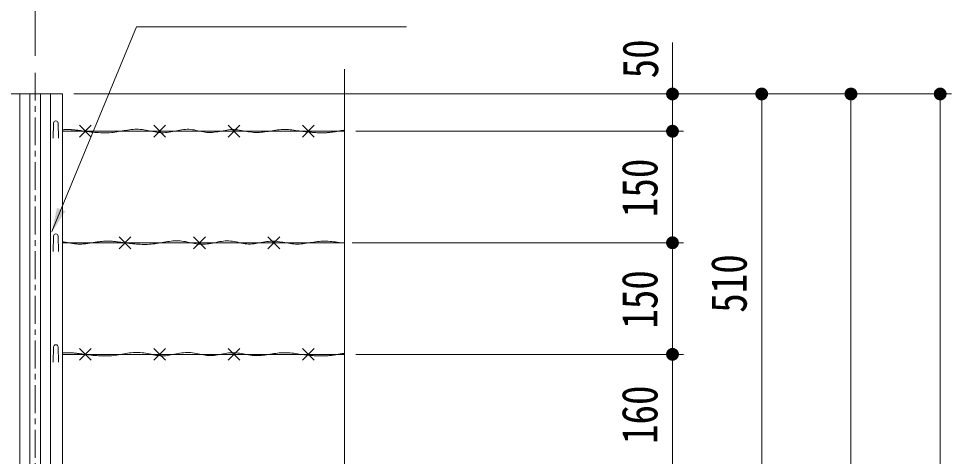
# Model space of a CAD drawing. Units: millimetres, scale not verified. Extents: x -4455 to 4455, y -3150 to 3150.
# Drawn here: x -1515 to -261, y 1065 to 1653 of the extents above; entities that cross this region are included whole.
import ezdxf
from ezdxf.enums import TextEntityAlignment as Align

# ---------------------------------------------------------------- set-up
doc = ezdxf.new("R2010")
doc.units = ezdxf.units.MM
doc.header["$LTSCALE"] = 30
doc.linetypes.add('USER1', pattern=[2, 1.25, -0.25, 0.25, -0.25])
doc.linetypes.add('USER4', pattern=[1.125, 0.75, -0.125, 0.125, -0.125])
for name, color, linetype, lineweight in [('0-0_D-STR-TXT', 3, 'Continuous', 13), ('0-1_D-STR2', 2, 'Continuous', 13), ('0-2_D-STR1', 1, 'Continuous', 18), ('0-3_D-STR-DIM', 1, 'Continuous', 18), ('0-4_D-BMK', 2, 'USER4', 13), ('0-B_SUNPOU', 1, 'Continuous', 18)]:
    doc.layers.add(name, color=color, linetype=linetype, lineweight=lineweight)
doc.styles.add('ＭＳ ゴシック', font='')
doc.styles.get('ＭＳ ゴシック').set_extended_font_data('MS Gothic')

# ---------------------------------------------------------------- blocks, each defined once
blk = doc.blocks.new('M1')
at = {"layer": '0-B_SUNPOU'}
blk.add_line((-7.5, 0), (-57.86, 0), dxfattribs=at)
for points in [[(0, 0), (-7.5, 0), (-7.44, 0.94)], [(0, 0), (-7.44, -0.94), (-7.5, 0)], [(0, 0), (-7.44, 0.94), (-7.26, 1.87)], [(0, 0), (-7.26, -1.87), (-7.44, -0.94)], [(0, 0), (-7.26, 1.87), (-6.97, 2.76)], [(0, 0), (-6.97, -2.76), (-7.26, -1.87)], [(0, 0), (-6.97, 2.76), (-6.57, 3.61)], [(0, 0), (-6.57, -3.61), (-6.97, -2.76)], [(0, 0), (-6.57, 3.61), (-6.07, 4.41)], [(0, 0), (-6.07, -4.41), (-6.57, -3.61)], [(0, 0), (-6.07, 4.41), (-5.47, 5.13)], [(0, 0), (-5.47, -5.13), (-6.07, -4.41)], [(0, 0), (-5.47, 5.13), (-4.78, 5.78)], [(0, 0), (-4.78, -5.78), (-5.47, -5.13)], [(0, 0), (-4.78, 5.78), (-4.02, 6.33)], [(0, 0), (-4.02, -6.33), (-4.78, -5.78)], [(0, 0), (-4.02, 6.33), (-3.19, 6.79)], [(0, 0), (-3.19, -6.79), (-4.02, -6.33)], [(0, 0), (-3.19, 6.79), (-2.32, 7.13)], [(0, 0), (-2.32, -7.13), (-3.19, -6.79)], [(0, 0), (-2.32, 7.13), (-1.41, 7.37)], [(0, 0), (-1.41, -7.37), (-2.32, -7.13)], [(0, 0), (-1.41, 7.37), (-0.47, 7.49)], [(0, 0), (-0.47, -7.49), (-1.41, -7.37)], [(0, 0), (-0.47, 7.49), (0.47, 7.49)], [(0, 0), (0.47, -7.49), (-0.47, -7.49)], [(0, 0), (0.47, 7.49), (1.41, 7.37)], [(0, 0), (1.41, 7.37), (2.32, 7.13)], [(0, 0), (2.32, 7.13), (3.19, 6.79)], [(0, 0), (3.19, 6.79), (4.02, 6.33)], [(0, 0), (4.02, 6.33), (4.78, 5.78)], [(0, 0), (4.78, 5.78), (5.47, 5.13)], [(0, 0), (5.47, 5.13), (6.07, 4.41)], [(0, 0), (6.07, 4.41), (6.57, 3.61)], [(0, 0), (6.57, 3.61), (6.97, 2.76)], [(0, 0), (6.97, 2.76), (7.26, 1.87)], [(0, 0), (7.26, 1.87), (7.44, 0.94)], [(0, 0), (7.44, 0.94), (7.5, 0)], [(0, 0), (1.41, -7.37), (0.47, -7.49)], [(0, 0), (2.32, -7.13), (1.41, -7.37)], [(0, 0), (3.19, -6.79), (2.32, -7.13)], [(0, 0), (4.02, -6.33), (3.19, -6.79)], [(0, 0), (4.78, -5.78), (4.02, -6.33)], [(0, 0), (5.47, -5.13), (4.78, -5.78)], [(0, 0), (6.07, -4.41), (5.47, -5.13)], [(0, 0), (6.57, -3.61), (6.07, -4.41)], [(0, 0), (6.97, -2.76), (6.57, -3.61)], [(0, 0), (7.26, -1.87), (6.97, -2.76)], [(0, 0), (7.44, -0.94), (7.26, -1.87)], [(0, 0), (7.5, 0), (7.44, -0.94)]]:
    blk.add_solid(points, dxfattribs=at)

msp = doc.modelspace()

# ---------------------------------------------------------------- linework, layer by layer
at = {"layer": '0-0_D-STR-TXT', "color": 7, "lineweight": 9}
msp.add_lwpolyline([(-993.49, 1642.36), (-1356.87, 1642.36), (-1470.43, 1366.99)], dxfattribs=at)
at = {"layer": '0-0_D-STR-TXT', "color": 7}
msp.add_solid([(-1471.3, 1364.87), (-1463.69, 1399.05), (-1452.61, 1394.48)], dxfattribs=at)
at = {"layer": '0-1_D-STR2'}
msp.add_line((-1456.51, 1552.11), (-1529.51, 1552.11), dxfattribs=at)
at = {"layer": '0-1_D-STR2', "color": 1}
for p, q in [((-1433.63, 1509.94), (-1417.77, 1494.08)), ((-1417.77, 1509.94), (-1433.63, 1494.08)), ((-1333.63, 1509.94), (-1317.77, 1494.08)), ((-1317.77, 1509.94), (-1333.63, 1494.08)), ((-1233.63, 1509.94), (-1217.77, 1494.08)), ((-1217.77, 1509.94), (-1233.63, 1494.08)), ((-1133.63, 1509.94), (-1117.77, 1494.08)), ((-1117.77, 1509.94), (-1133.63, 1494.08)), ((-1456.51, 1502.01), (-1076.85, 1502.01)), ((-1380.05, 1359.94), (-1364.19, 1344.08)), ((-1364.19, 1359.94), (-1380.05, 1344.08)), ((-1280.05, 1359.94), (-1264.19, 1344.08)), ((-1264.19, 1359.94), (-1280.05, 1344.08)), ((-1180.05, 1359.94), (-1164.19, 1344.08)), ((-1164.19, 1359.94), (-1180.05, 1344.08)), ((-1456.51, 1352.01), (-1076.85, 1352.01)), ((-1433.63, 1209.94), (-1417.77, 1194.08)), ((-1417.77, 1209.94), (-1433.63, 1194.08)), ((-1333.63, 1209.94), (-1317.77, 1194.08)), ((-1317.77, 1209.94), (-1333.63, 1194.08)), ((-1233.63, 1209.94), (-1217.77, 1194.08)), ((-1217.77, 1209.94), (-1233.63, 1194.08)), ((-1133.63, 1209.94), (-1117.77, 1194.08)), ((-1117.77, 1209.94), (-1133.63, 1194.08)), ((-1456.51, 1202.01), (-1076.85, 1202.01))]:
    msp.add_line(p, q, dxfattribs=at)
for points in [[(-1450.09, 1504.26), (-1450.68, 1504.25), (-1451.26, 1504.24), (-1451.84, 1504.23), (-1452.43, 1504.2), (-1453.01, 1504.18), (-1453.59, 1504.15), (-1454.18, 1504.11), (-1454.76, 1504.07), (-1455.34, 1504.03), (-1455.93, 1503.98), (-1456.51, 1503.93)], [(-1427.32, 1502.01), (-1427.91, 1502.1), (-1428.49, 1502.18), (-1429.08, 1502.27), (-1429.66, 1502.36), (-1430.24, 1502.45), (-1430.83, 1502.53), (-1431.41, 1502.62), (-1432, 1502.7), (-1432.58, 1502.79), (-1433.16, 1502.87), (-1433.75, 1502.95), (-1434.33, 1503.03), (-1434.91, 1503.11), (-1435.5, 1503.19), (-1436.08, 1503.26), (-1436.67, 1503.33), (-1437.25, 1503.41), (-1437.83, 1503.48), (-1438.42, 1503.54), (-1439, 1503.61), (-1439.59, 1503.67), (-1440.17, 1503.73), (-1440.75, 1503.79), (-1441.34, 1503.84), (-1441.92, 1503.9), (-1442.5, 1503.95), (-1443.09, 1503.99), (-1443.67, 1504.03), (-1444.26, 1504.07), (-1444.84, 1504.11), (-1445.42, 1504.14), (-1446.01, 1504.17), (-1446.59, 1504.19), (-1447.17, 1504.22), (-1447.76, 1504.23), (-1448.34, 1504.24), (-1448.92, 1504.25), (-1449.51, 1504.26), (-1450.09, 1504.26)], [(-1419.98, 1501.17), (-1422.43, 1501.44), (-1424.87, 1501.72), (-1427.32, 1502.01)], [(-1325.05, 1500.09), (-1327.48, 1500.33), (-1329.9, 1500.66), (-1332.32, 1501.07), (-1334.74, 1501.54), (-1337.16, 1502.03), (-1339.58, 1502.54), (-1342, 1503.04), (-1344.42, 1503.51), (-1346.84, 1503.92), (-1349.27, 1504.26), (-1351.69, 1504.51), (-1354.11, 1504.64), (-1356.54, 1504.66), (-1358.97, 1504.59), (-1361.39, 1504.42), (-1363.82, 1504.18), (-1366.25, 1503.88), (-1368.69, 1503.53), (-1371.12, 1503.15), (-1373.55, 1502.74), (-1375.99, 1502.31), (-1378.42, 1501.89), (-1380.86, 1501.48), (-1383.3, 1501.09), (-1385.74, 1500.74), (-1388.18, 1500.44), (-1390.62, 1500.2), (-1393.07, 1500.02), (-1395.51, 1499.91), (-1397.95, 1499.85), (-1400.4, 1499.85), (-1402.84, 1499.89), (-1405.29, 1499.98), (-1407.74, 1500.1), (-1410.18, 1500.26), (-1412.63, 1500.46), (-1415.08, 1500.68), (-1417.53, 1500.92), (-1419.98, 1501.17)], [(-1230.42, 1504.09), (-1232.86, 1503.87), (-1235.29, 1503.56), (-1237.72, 1503.17), (-1240.15, 1502.73), (-1242.58, 1502.27), (-1245.02, 1501.81), (-1247.45, 1501.37), (-1249.88, 1500.98), (-1252.31, 1500.65), (-1254.73, 1500.42), (-1257.16, 1500.3), (-1259.58, 1500.32), (-1262.01, 1500.49), (-1264.43, 1500.78), (-1266.85, 1501.17), (-1269.27, 1501.64), (-1271.69, 1502.14), (-1274.11, 1502.66), (-1276.53, 1503.17), (-1278.95, 1503.64), (-1281.37, 1504.04), (-1283.79, 1504.34), (-1286.21, 1504.53), (-1288.63, 1504.57), (-1291.06, 1504.47), (-1293.49, 1504.25), (-1295.91, 1503.93), (-1298.34, 1503.54), (-1300.77, 1503.09), (-1303.2, 1502.6), (-1305.63, 1502.1), (-1308.06, 1501.61), (-1310.49, 1501.15), (-1312.92, 1500.73), (-1315.35, 1500.38), (-1317.78, 1500.12), (-1320.21, 1499.98), (-1322.63, 1499.96), (-1325.05, 1500.09)], [(-1135.47, 1502.01), (-1137.91, 1502.37), (-1140.36, 1502.73), (-1142.8, 1503.07), (-1145.24, 1503.39), (-1147.68, 1503.67), (-1150.12, 1503.9), (-1152.56, 1504.08), (-1155, 1504.2), (-1157.44, 1504.26), (-1159.87, 1504.23), (-1162.31, 1504.11), (-1164.75, 1503.92), (-1167.19, 1503.66), (-1169.63, 1503.34), (-1172.06, 1502.98), (-1174.5, 1502.6), (-1176.94, 1502.2), (-1179.37, 1501.81), (-1181.81, 1501.43), (-1184.24, 1501.08), (-1186.68, 1500.78), (-1189.11, 1500.53), (-1191.54, 1500.36), (-1193.97, 1500.27), (-1196.41, 1500.28), (-1198.84, 1500.4), (-1201.27, 1500.63), (-1203.7, 1500.94), (-1206.13, 1501.32), (-1208.56, 1501.74), (-1210.98, 1502.18), (-1213.41, 1502.62), (-1215.84, 1503.05), (-1218.27, 1503.44), (-1220.7, 1503.77), (-1223.13, 1504.02), (-1225.56, 1504.17), (-1227.99, 1504.2), (-1230.42, 1504.09)], [(-1122.55, 1500.61), (-1123.72, 1500.72), (-1124.9, 1500.84), (-1126.07, 1500.96), (-1127.25, 1501.08), (-1128.42, 1501.21), (-1129.6, 1501.33), (-1130.77, 1501.47), (-1131.95, 1501.6), (-1133.12, 1501.74), (-1134.3, 1501.87), (-1135.47, 1502.01)], [(-1076.85, 1503.53), (-1078.02, 1503.35), (-1079.19, 1503.16), (-1080.36, 1502.97), (-1081.52, 1502.77), (-1082.69, 1502.56), (-1083.86, 1502.36), (-1085.03, 1502.16), (-1086.2, 1501.95), (-1087.37, 1501.75), (-1088.54, 1501.55), (-1089.71, 1501.36), (-1090.88, 1501.18), (-1092.05, 1501), (-1093.22, 1500.83), (-1094.39, 1500.67), (-1095.56, 1500.52), (-1096.73, 1500.39), (-1097.91, 1500.27), (-1099.08, 1500.17), (-1100.25, 1500.08), (-1101.42, 1500.01), (-1102.59, 1499.95), (-1103.77, 1499.9), (-1104.94, 1499.87), (-1106.11, 1499.85), (-1107.28, 1499.84), (-1108.46, 1499.84), (-1109.63, 1499.86), (-1110.81, 1499.88), (-1111.98, 1499.92), (-1113.15, 1499.96), (-1114.33, 1500.02), (-1115.5, 1500.08), (-1116.68, 1500.15), (-1117.85, 1500.23), (-1119.02, 1500.32), (-1120.2, 1500.41), (-1121.37, 1500.51), (-1122.55, 1500.61)], [(-1271.47, 1350.09), (-1273.89, 1350.33), (-1276.32, 1350.66), (-1278.74, 1351.07), (-1281.16, 1351.54), (-1283.58, 1352.03), (-1286, 1352.54), (-1288.42, 1353.04), (-1290.84, 1353.51), (-1293.26, 1353.92), (-1295.68, 1354.26), (-1298.1, 1354.51), (-1300.53, 1354.64), (-1302.95, 1354.66), (-1305.38, 1354.59), (-1307.81, 1354.42), (-1310.24, 1354.18), (-1312.67, 1353.88), (-1315.1, 1353.53), (-1317.53, 1353.15), (-1319.97, 1352.74), (-1322.4, 1352.31), (-1324.84, 1351.89), (-1327.28, 1351.48), (-1329.72, 1351.09), (-1332.16, 1350.74), (-1334.6, 1350.44), (-1337.04, 1350.2), (-1339.48, 1350.02), (-1341.92, 1349.91), (-1344.37, 1349.85), (-1346.81, 1349.85), (-1349.26, 1349.89), (-1351.71, 1349.98), (-1354.15, 1350.1), (-1356.6, 1350.26), (-1359.05, 1350.46), (-1361.5, 1350.68), (-1363.94, 1350.92), (-1366.39, 1351.17)], [(-1427.6, 1350.51), (-1428.98, 1350.41), (-1430.36, 1350.33), (-1431.73, 1350.28), (-1433.11, 1350.26), (-1434.49, 1350.27), (-1435.87, 1350.32), (-1437.24, 1350.41), (-1438.62, 1350.53), (-1440, 1350.68), (-1441.37, 1350.86), (-1442.75, 1351.06), (-1444.13, 1351.27), (-1445.5, 1351.5), (-1446.88, 1351.75), (-1448.25, 1351.99), (-1449.63, 1352.25), (-1451.01, 1352.5), (-1452.38, 1352.75), (-1453.76, 1352.99), (-1455.13, 1353.22), (-1456.51, 1353.43)], [(-1373.74, 1352.01), (-1375.12, 1352.22), (-1376.51, 1352.42), (-1377.89, 1352.63), (-1379.27, 1352.82), (-1380.65, 1353.02), (-1382.03, 1353.2), (-1383.42, 1353.38), (-1384.8, 1353.54), (-1386.18, 1353.69), (-1387.56, 1353.83), (-1388.95, 1353.95), (-1390.33, 1354.05), (-1391.71, 1354.13), (-1393.09, 1354.2), (-1394.47, 1354.24), (-1395.86, 1354.26), (-1397.24, 1354.25), (-1398.62, 1354.21), (-1400, 1354.15), (-1401.38, 1354.06), (-1402.76, 1353.94), (-1404.14, 1353.8), (-1405.53, 1353.65), (-1406.91, 1353.47), (-1408.29, 1353.28), (-1409.67, 1353.08), (-1411.05, 1352.87), (-1412.43, 1352.65), (-1413.81, 1352.43), (-1415.19, 1352.2), (-1416.57, 1351.98), (-1417.95, 1351.76), (-1419.33, 1351.54), (-1420.71, 1351.34), (-1422.08, 1351.14), (-1423.46, 1350.96), (-1424.84, 1350.79), (-1426.22, 1350.64), (-1427.6, 1350.51)], [(-1366.39, 1351.17), (-1368.84, 1351.44), (-1371.29, 1351.72), (-1373.74, 1352.01)], [(-1176.84, 1354.09), (-1179.27, 1353.87), (-1181.7, 1353.56), (-1184.14, 1353.17), (-1186.57, 1352.73), (-1189, 1352.27), (-1191.43, 1351.81), (-1193.86, 1351.37), (-1196.29, 1350.98), (-1198.72, 1350.65), (-1201.15, 1350.42), (-1203.58, 1350.3), (-1206, 1350.32), (-1208.42, 1350.49), (-1210.84, 1350.78), (-1213.26, 1351.17), (-1215.68, 1351.64), (-1218.1, 1352.14), (-1220.52, 1352.66), (-1222.94, 1353.17), (-1225.36, 1353.64), (-1227.78, 1354.04), (-1230.2, 1354.34), (-1232.63, 1354.53), (-1235.05, 1354.57), (-1237.48, 1354.47), (-1239.9, 1354.25), (-1242.33, 1353.93), (-1244.76, 1353.54), (-1247.19, 1353.09), (-1249.62, 1352.6), (-1252.05, 1352.1), (-1254.48, 1351.61), (-1256.91, 1351.15), (-1259.34, 1350.73), (-1261.77, 1350.38), (-1264.19, 1350.12), (-1266.62, 1349.98), (-1269.05, 1349.96), (-1271.47, 1350.09)], [(-1081.89, 1352.01), (-1084.33, 1352.37), (-1086.77, 1352.73), (-1089.21, 1353.07), (-1091.65, 1353.39), (-1094.09, 1353.67), (-1096.53, 1353.9), (-1098.97, 1354.08), (-1101.41, 1354.2), (-1103.85, 1354.26), (-1106.29, 1354.23), (-1108.73, 1354.11), (-1111.17, 1353.92), (-1113.6, 1353.66), (-1116.04, 1353.34), (-1118.48, 1352.98), (-1120.92, 1352.6), (-1123.35, 1352.2), (-1125.79, 1351.81), (-1128.22, 1351.43), (-1130.66, 1351.08), (-1133.09, 1350.78), (-1135.52, 1350.53), (-1137.96, 1350.36), (-1140.39, 1350.27), (-1142.82, 1350.28), (-1145.25, 1350.4), (-1147.68, 1350.63), (-1150.11, 1350.94), (-1152.54, 1351.32), (-1154.97, 1351.74), (-1157.4, 1352.18), (-1159.83, 1352.62), (-1162.26, 1353.05), (-1164.69, 1353.44), (-1167.12, 1353.77), (-1169.55, 1354.02), (-1171.98, 1354.17), (-1174.41, 1354.2), (-1176.84, 1354.09)], [(-1450.09, 1204.26), (-1450.68, 1204.25), (-1451.26, 1204.24), (-1451.84, 1204.23), (-1452.43, 1204.2), (-1453.01, 1204.18), (-1453.59, 1204.15), (-1454.18, 1204.11), (-1454.76, 1204.07), (-1455.34, 1204.03), (-1455.93, 1203.98), (-1456.51, 1203.93)], [(-1427.32, 1202.01), (-1427.91, 1202.1), (-1428.49, 1202.18), (-1429.08, 1202.27), (-1429.66, 1202.36), (-1430.24, 1202.45), (-1430.83, 1202.53), (-1431.41, 1202.62), (-1432, 1202.7), (-1432.58, 1202.79), (-1433.16, 1202.87), (-1433.75, 1202.95), (-1434.33, 1203.03), (-1434.92, 1203.11), (-1435.5, 1203.19), (-1436.08, 1203.26), (-1436.67, 1203.33), (-1437.25, 1203.41), (-1437.83, 1203.48), (-1438.42, 1203.54), (-1439, 1203.61), (-1439.59, 1203.67), (-1440.17, 1203.73), (-1440.75, 1203.79), (-1441.34, 1203.84), (-1441.92, 1203.9), (-1442.5, 1203.95), (-1443.09, 1203.99), (-1443.67, 1204.03), (-1444.26, 1204.07), (-1444.84, 1204.11), (-1445.42, 1204.14), (-1446.01, 1204.17), (-1446.59, 1204.19), (-1447.17, 1204.22), (-1447.76, 1204.23), (-1448.34, 1204.24), (-1448.93, 1204.25), (-1449.51, 1204.26), (-1450.09, 1204.26)], [(-1325.05, 1200.09), (-1327.48, 1200.33), (-1329.9, 1200.66), (-1332.32, 1201.07), (-1334.74, 1201.54), (-1337.16, 1202.03), (-1339.58, 1202.54), (-1342, 1203.04), (-1344.42, 1203.51), (-1346.84, 1203.92), (-1349.27, 1204.26), (-1351.69, 1204.51), (-1354.11, 1204.64), (-1356.54, 1204.66), (-1358.97, 1204.59), (-1361.39, 1204.42), (-1363.82, 1204.18), (-1366.25, 1203.88), (-1368.69, 1203.53), (-1371.12, 1203.15), (-1373.55, 1202.74), (-1375.99, 1202.31), (-1378.42, 1201.89), (-1380.86, 1201.48), (-1383.3, 1201.09), (-1385.74, 1200.74), (-1388.18, 1200.44), (-1390.62, 1200.2), (-1393.07, 1200.02), (-1395.51, 1199.91), (-1397.95, 1199.85), (-1400.4, 1199.85), (-1402.84, 1199.89), (-1405.29, 1199.98), (-1407.74, 1200.1), (-1410.18, 1200.26), (-1412.63, 1200.46), (-1415.08, 1200.68), (-1417.53, 1200.92), (-1419.98, 1201.17)], [(-1230.42, 1204.09), (-1232.86, 1203.87), (-1235.29, 1203.56), (-1237.72, 1203.17), (-1240.15, 1202.73), (-1242.58, 1202.27), (-1245.02, 1201.81), (-1247.45, 1201.37), (-1249.88, 1200.98), (-1252.31, 1200.65), (-1254.73, 1200.42), (-1257.16, 1200.3), (-1259.58, 1200.32), (-1262.01, 1200.49), (-1264.43, 1200.78), (-1266.85, 1201.17), (-1269.27, 1201.64), (-1271.69, 1202.14), (-1274.11, 1202.66), (-1276.53, 1203.17), (-1278.95, 1203.64), (-1281.37, 1204.04), (-1283.79, 1204.34), (-1286.21, 1204.53), (-1288.63, 1204.57), (-1291.06, 1204.47), (-1293.49, 1204.25), (-1295.91, 1203.93), (-1298.34, 1203.54), (-1300.77, 1203.09), (-1303.2, 1202.6), (-1305.63, 1202.1), (-1308.06, 1201.61), (-1310.49, 1201.15), (-1312.92, 1200.73), (-1315.35, 1200.38), (-1317.78, 1200.12), (-1320.21, 1199.98), (-1322.63, 1199.96), (-1325.05, 1200.09)], [(-1135.47, 1202.01), (-1137.91, 1202.37), (-1140.36, 1202.73), (-1142.8, 1203.07), (-1145.24, 1203.39), (-1147.68, 1203.67), (-1150.12, 1203.9), (-1152.56, 1204.08), (-1155, 1204.2), (-1157.44, 1204.26), (-1159.87, 1204.23), (-1162.31, 1204.11), (-1164.75, 1203.92), (-1167.19, 1203.66), (-1169.63, 1203.34), (-1172.06, 1202.98), (-1174.5, 1202.6), (-1176.94, 1202.2), (-1179.37, 1201.81), (-1181.81, 1201.43), (-1184.24, 1201.08), (-1186.68, 1200.78), (-1189.11, 1200.53), (-1191.54, 1200.36), (-1193.97, 1200.27), (-1196.41, 1200.28), (-1198.84, 1200.4), (-1201.27, 1200.63), (-1203.7, 1200.94), (-1206.13, 1201.32), (-1208.56, 1201.74), (-1210.98, 1202.18), (-1213.41, 1202.62), (-1215.84, 1203.05), (-1218.27, 1203.44), (-1220.7, 1203.77), (-1223.13, 1204.02), (-1225.56, 1204.17), (-1227.99, 1204.2), (-1230.42, 1204.09)], [(-1419.98, 1201.17), (-1422.43, 1201.44), (-1424.87, 1201.72), (-1427.32, 1202.01)], [(-1122.55, 1200.61), (-1123.72, 1200.72), (-1124.9, 1200.84), (-1126.07, 1200.96), (-1127.25, 1201.08), (-1128.42, 1201.21), (-1129.6, 1201.33), (-1130.77, 1201.47), (-1131.95, 1201.6), (-1133.12, 1201.74), (-1134.3, 1201.87), (-1135.47, 1202.01), (-1135.47, 1202.01)], [(-1076.85, 1203.53), (-1078.02, 1203.35), (-1079.19, 1203.16), (-1080.36, 1202.97), (-1081.52, 1202.77), (-1082.69, 1202.56), (-1083.86, 1202.36), (-1085.03, 1202.16), (-1086.2, 1201.95), (-1087.37, 1201.75), (-1088.54, 1201.55), (-1089.71, 1201.36), (-1090.88, 1201.18), (-1092.05, 1201), (-1093.22, 1200.83), (-1094.39, 1200.67), (-1095.56, 1200.52), (-1096.73, 1200.39), (-1097.91, 1200.27), (-1099.08, 1200.17), (-1100.25, 1200.08), (-1101.42, 1200.01), (-1102.59, 1199.95), (-1103.77, 1199.9), (-1104.94, 1199.87), (-1106.11, 1199.85), (-1107.28, 1199.84), (-1108.46, 1199.84), (-1109.63, 1199.86), (-1110.81, 1199.88), (-1111.98, 1199.92), (-1113.15, 1199.96), (-1114.33, 1200.02), (-1115.5, 1200.08), (-1116.68, 1200.15), (-1117.85, 1200.23), (-1119.02, 1200.32), (-1120.2, 1200.41), (-1121.37, 1200.51), (-1122.55, 1200.61)]]:
    msp.add_lwpolyline(points, dxfattribs=at)
at = {"layer": '0-2_D-STR1'}
for p, q in [((-1513.49, 1552.05), (-1513.5, -412.99)), ((-1500.01, 1552.11), (-1500.02, -412.99)), ((-1486.01, 1552.11), (-1486.02, -412.99)), ((-1472.51, 1552.05), (-1472.52, -412.99)), ((-1456.51, 1552.11), (-1456.52, -412.99)), ((-1469.03, 1492.45), (-1468.28, 1512.95)), ((-1461.53, 1492.45), (-1462.28, 1512.95)), ((-1469.03, 1340.37), (-1468.28, 1360.87)), ((-1461.53, 1340.37), (-1462.28, 1360.87)), ((-1469.03, 1191.4), (-1468.28, 1211.9)), ((-1461.53, 1191.4), (-1462.28, 1211.9))]:
    msp.add_line(p, q, dxfattribs=at)
for centre in [(-1465.28, 1512.95), (-1465.28, 1360.87), (-1465.28, 1211.9)]:
    msp.add_arc(centre, 3, 0, 180, dxfattribs=at)
at = {"layer": '0-3_D-STR-DIM'}
for p, q in [((-1493.02, 1603.53), (-1493.02, 1862.89)), ((-636, 1586.55), (-636, 1621.05)), ((-1441.01, 1552.05), (-381, 1552.05)), ((-1441.01, 1552.05), (-501, 1552.05)), ((-1441.01, 1552.05), (-621, 1552.05)), ((-1441.01, 1552.05), (-261, 1552.05)), ((-636, 1502.01), (-636, 1552.05)), ((-516, 1076.51), (-516, 1517.55)), ((-396, 1517.55), (-396, -123.49)), ((-276, 1517.55), (-276, -378.49)), ((-1061.85, 1502.01), (-621, 1502.01)), ((-1061.85, 1502.01), (-621, 1502.01)), ((-636, 1386.51), (-636, 1467.51)), ((-636, 1467.51), (-636, 1433.01)), ((-1066.89, 1352.01), (-621, 1352.01)), ((-1066.89, 1352.01), (-621, 1352.01)), ((-636, 1236.51), (-636, 1317.51)), ((-1061.85, 1202.01), (-621, 1202.01)), ((-1061.85, 1202.01), (-621, 1202.01)), ((-636, 1076.51), (-636, 1167.51))]:
    msp.add_line(p, q, dxfattribs=at)
at = {"layer": '0-3_D-STR-DIM', "color": 4, "lineweight": 13}
msp.add_line((-1076.85, 1585.52), (-1076.85, 574.77), dxfattribs=at)
at = {"layer": '0-4_D-BMK', "linetype": 'USER1'}
msp.add_line((-1493.02, 1580.6), (-1493.02, -435.83), dxfattribs=at)

# ---------------------------------------------------------------- block references
at = {"layer": '0-3_D-STR-DIM', "xscale": 1.15, "yscale": 1.15}
for p, rotation in [((-636, 1552.05), 270), ((-516, 1552.05), 90), ((-396, 1552.05), 90), ((-276, 1552.05), 90), ((-636, 1502.01), 90), ((-636, 1502.01), 90), ((-636, 1352.01), 270), ((-636, 1352.01), 90), ((-636, 1202.01), 270), ((-636, 1202.01), 90), ((-636, 1042.01), 270), ((-516, 1042.01), 270)]:
    msp.add_blockref('M1', p, dxfattribs=dict(at, rotation=rotation))

# ---------------------------------------------------------------- texts
at = {"layer": '0-3_D-STR-DIM', "color": 3, "style": 'ＭＳ ゴシック', "width": 0.8}
for s, p in [('50', (-640.85, 1573.08)), ('150', (-641.75, 1386.49)), ('510', (-521.75, 1257.93)), ('150', (-641.75, 1236.49)), ('160', (-641.75, 1081.49))]:
    msp.add_text(s, height=48.17, rotation=90, dxfattribs=at).set_placement(p, align=Align.BOTTOM_LEFT)

doc.saveas('drawing.dxf')
